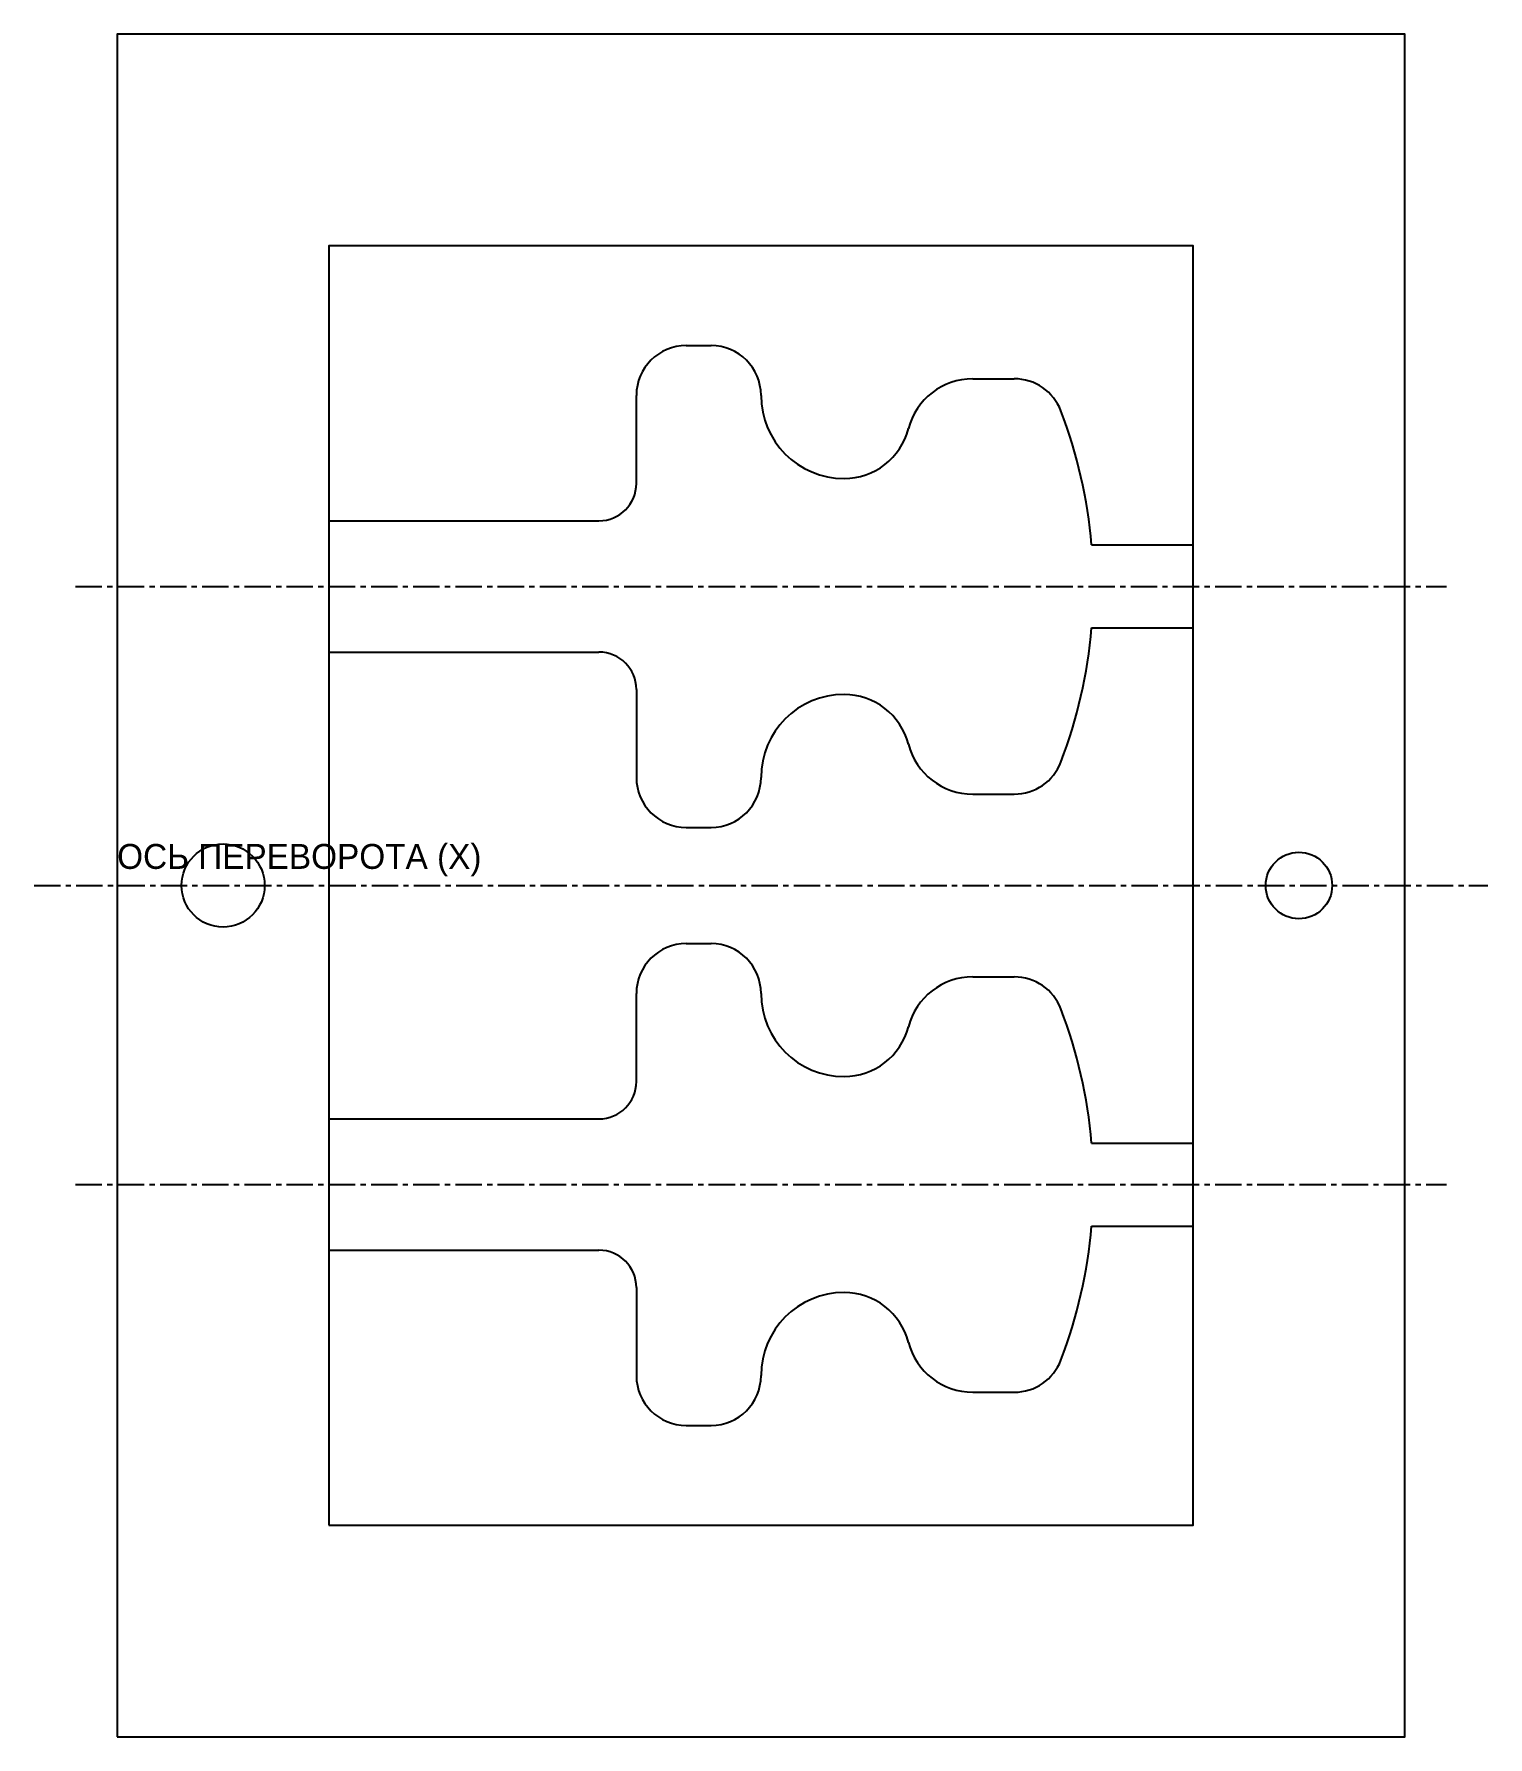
# Model space of a CAD drawing. Header units: millimetres. Extents: x -88 to 88, y -102 to 102.
import ezdxf

# ---------------------------------------------------------------- set-up
doc = ezdxf.new("R2010")
doc.units = ezdxf.units.MM
doc.linetypes.add('CENTER', pattern=[5.08, 3.175, -0.635, 0.635, -0.635])
for name, color, linetype in [('AXIS', 1, 'CENTER'), ('PART', 3, 'CONTINUOUS'), ('PINS', 1, 'CONTINUOUS'), ('POCKET', 5, 'CONTINUOUS'), ('STOCK', 7, 'CONTINUOUS'), ('TEXT', 8, 'CONTINUOUS')]:
    doc.layers.add(name, color=color, linetype=linetype)

msp = doc.modelspace()

# ---------------------------------------------------------------- linework, layer by layer
at = {"layer": 'AXIS'}
for p, q in [((-82.5, 36), (82.5, 36)), ((-87.5, 0), (87.5, 0)), ((-82.5, -36), (82.5, -36))]:
    msp.add_line(p, q, dxfattribs=at)
at = {"layer": 'PART'}
for p, q in [((-9, 65), (-6, 65)), ((25.49, 61), (30.49, 61)), ((-15, 48.4), (-15, 59)), ((-52, 43.9), (-19.5, 43.9)), ((39.79, 41), (52, 41)), ((39.79, 31), (52, 31)), ((-52, 28.1), (-19.5, 28.1)), ((-15, 23.6), (-15, 13)), ((25.49, 11), (30.49, 11)), ((-9, 7), (-6, 7)), ((-9, -7), (-6, -7)), ((25.49, -11), (30.49, -11)), ((-15, -23.6), (-15, -13)), ((-52, -28.1), (-19.5, -28.1)), ((39.79, -31), (52, -31)), ((39.79, -41), (52, -41)), ((-52, -43.9), (-19.5, -43.9)), ((-15, -48.4), (-15, -59)), ((25.49, -61), (30.49, -61)), ((-9, -65), (-6, -65))]:
    msp.add_line(p, q, dxfattribs=at)
for centre, radius, start, end in [((-9, 59), 6, 90, 180), ((-6, 59), 6, 0, 90), ((25.49, 53), 8, 90, 165.5225), ((30.49, 55), 6, 20.922, 90), ((10, 59), 10, 180, 270), ((-19.21, 36), 59.21, 4.8444, 20.922), ((10, 57), 8, -90, -14.4775), ((-19.5, 48.4), 4.5, -90, 0), ((-19.21, 36), 59.21, -20.922, -4.8444), ((-19.5, 23.6), 4.5, 0, 90), ((10, 13), 10, -270, -180), ((10, 15), 8, 14.4775, 90), ((25.49, 19), 8, -165.5225, -90), ((30.49, 17), 6, -90, -20.922), ((-9, 13), 6, -180, -90), ((-6, 13), 6, -90, 0), ((-9, -13), 6, 90, 180), ((-6, -13), 6, 0, 90), ((25.49, -19), 8, 90, 165.5225), ((30.49, -17), 6, 20.922, 90), ((10, -13), 10, 180, 270), ((-19.21, -36), 59.21, 4.8444, 20.922), ((10, -15), 8, -90, -14.4775), ((-19.5, -23.6), 4.5, -90, 0), ((-19.21, -36), 59.21, -20.922, -4.8444), ((-19.5, -48.4), 4.5, 0, 90), ((10, -59), 10, -270, -180), ((10, -57), 8, 14.4775, 90), ((25.49, -53), 8, -165.5225, -90), ((30.49, -55), 6, -90, -20.922), ((-9, -59), 6, -180, -90), ((-6, -59), 6, -90, 0)]:
    msp.add_arc(centre, radius, start, end, dxfattribs=at)
at = {"layer": 'PINS'}
for centre, radius in [((-64.75, 0), 5), ((64.75, 0), 4)]:
    msp.add_circle(centre, radius, dxfattribs=at)
at = {"layer": 'POCKET'}
msp.add_lwpolyline([(-52, -77), (52, -77), (52, 77), (-52, 77)], close=True, dxfattribs=at)
at = {"layer": 'STOCK'}
msp.add_lwpolyline([(-77.5, -102.5), (77.5, -102.5), (77.5, 102.5), (-77.5, 102.5)], close=True, dxfattribs=at)

# ---------------------------------------------------------------- texts
at = {"layer": 'TEXT'}
msp.add_text('ОСЬ ПЕРЕВОРОТА (X)', height=3, dxfattribs=at).set_placement((-77.5, 2))

doc.saveas('drawing.dxf')
